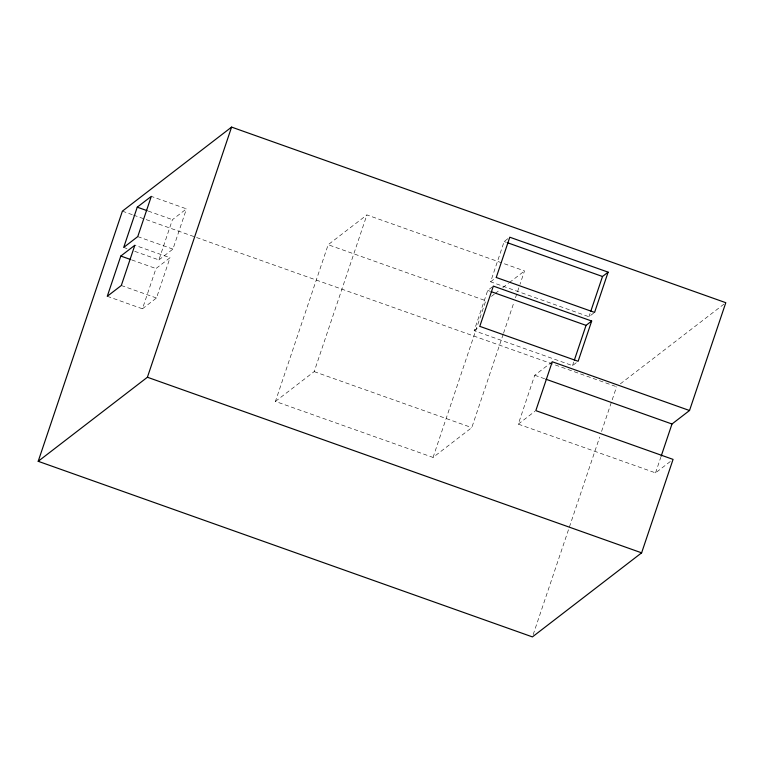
<?xml version="1.0" encoding="UTF-8"?>
<svg xmlns="http://www.w3.org/2000/svg" width="764" height="764" viewBox="0 0 764 764"><rect width="100%" height="100%" fill="white"/><g stroke="black" fill="none" stroke-linecap="round" stroke-linejoin="round"><path stroke-width="0.57" stroke-dasharray="3.82 2.86" d="M107.266 296.298L142.438 308.799L155.98 268.546L170.028 257.735L134.846 245.244M134.703 251.327L158.883 259.922L172.435 219.669L186.473 208.858L151.301 196.367M142.438 308.799L156.477 297.989L170.028 257.735M158.883 259.922L172.931 249.112L186.473 208.858M503.17 334.336L471.78 427.62L433.054 457.426L275.432 401.425L328.167 244.728L366.901 214.923L524.515 270.924L519.997 284.342M275.432 401.425L314.166 371.619L366.901 214.923M576.257 362.728L572.503 365.622L474.157 330.678L487.709 290.425L492.398 286.815M593.647 313.125L588.948 316.735L490.612 281.801L504.154 241.548L508.843 237.938M433.054 457.426L485.78 300.729L328.167 244.728M503.552 333.219L513.981 302.229M515.48 297.759L519.625 285.459M670.295 461.523L655.541 472.887L518.288 424.125L534.743 375.239L552.267 361.754M572.503 365.622L574.003 361.143M588.948 316.735L590.075 313.383M533.167 634.645L599.664 437.065M601.545 431.479L616.596 386.756M655.541 472.887L660.774 457.33M490.612 281.801L496.237 277.466M491.453 296.365L494.289 294.188M495.234 293.462L499.007 290.549M502.788 287.646L508.452 283.282M509.397 282.556L524.515 270.924M474.157 330.678L479.792 326.343M518.288 424.125L534.895 411.338M620.358 383.853L723.919 304.148M504.154 241.548L506.389 242.341M487.709 290.425L489.944 291.218M148.245 211.074L172.435 219.669M122.383 211.16L132.487 214.751M133.614 215.152L615.469 386.355M534.743 375.239L544.78 378.81M137.749 236.611L172.931 249.112M123.711 247.421L127.005 248.596M131.8 259.951L155.98 268.546M121.304 285.497L156.477 297.989M314.166 371.619L471.78 427.62"/><path stroke-width="1.15" d="M689.52 410.516L552.267 361.754L535.822 410.631L673.065 459.393L641.617 552.84L532.413 636.899L38.2 461.303L122.383 211.16L231.587 127.101L725.8 302.697L689.52 410.516L671.986 424.01L661.146 456.223M120.807 256.045L107.266 296.298L121.304 285.497L134.846 245.244L120.807 256.045L130.701 259.559M137.253 207.168L123.711 247.421L137.749 236.611L151.301 196.367L137.253 207.168L147.146 210.683M38.2 461.303L147.404 377.244L231.587 127.101M574.385 360.025L586.045 325.368L591.68 321.033L493.334 286.089L479.792 326.343L578.128 361.286L591.68 321.033M590.83 311.149L602.5 276.492L608.125 272.156L509.789 237.212L496.237 277.466L594.583 312.409L608.125 272.156M507.506 242.742L602.5 276.492M491.061 291.619L586.045 325.368M545.897 379.211L671.986 424.01M147.404 377.244L641.617 552.84"/></g></svg>
